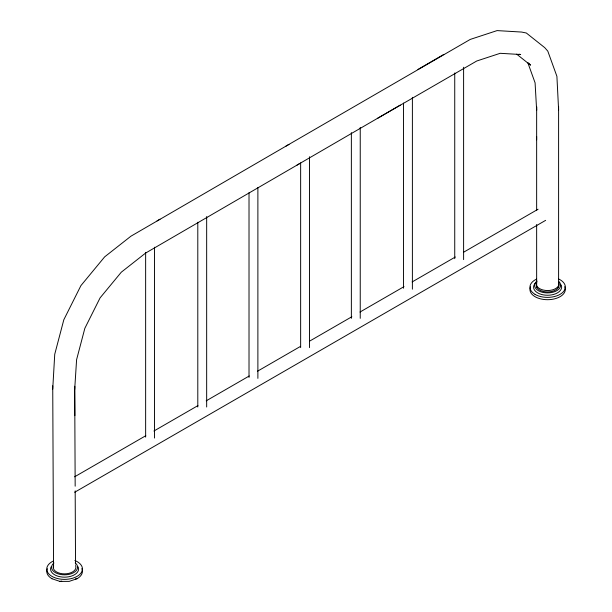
<?xml version="1.0" encoding="UTF-8"?>
<svg xmlns="http://www.w3.org/2000/svg" width="612" height="612" viewBox="0 0 612 612"><rect width="100%" height="100%" fill="white"/><g stroke="black" fill="none" stroke-linecap="round" stroke-linejoin="round"><path stroke-width="0.92" d="M536.648 139.811L536.648 106.779L536.648 110.282L535.087 82.834L527.766 62.554M52.731 389.087L54.736 354.272L63.816 319.762L80.922 285.605L104.652 256.864L130.93 236.194L288.971 144.394M74.832 415.655L74.687 389.538L76.592 359.688L84.839 328.323L100.085 297.876L121.291 272.195L145.602 253.077L299.979 163.396M286.034 146.084L470.253 39.413L497.089 30.6L521.6 32.053L526.312 33.002L544.734 47.644L547.801 51.14L556.905 76.332L558.603 109.885M417.942 69.454L443.784 54.43M297.05 165.087L400.233 105.134M377.352 118.445L476.748 61.001L500.195 53.305L520.651 54.514L519.083 54.2M157.062 220.886L159.992 219.195M74.595 476.817L145.778 435.721M153.91 431.024L197.921 405.618M206.198 400.837L249.237 375.99M257.377 371.293L300.553 346.361M309.519 341.182L351.869 316.733M360.009 312.036L404.019 286.63M412.151 281.933L455.336 257.002M463.468 252.305L538.101 209.212M74.679 492.255L545.636 220.351M81.832 568.617A17.847 10.358 -0.3 0 1 77.196 578.654L69.187 581.369L59.922 581.4L51.913 578.73M59.922 581.4L61.743 581.109M75.375 578.944L77.196 578.654M516.673 54.147L530.52 65.163L528.676 63.067M75.169 486.196L74.687 386.264L74.687 389.538M75.184 490.839L75.536 564.149M52.731 385.812L53.573 567.63M558.603 106.381L558.603 287.655M536.648 136.415L536.648 210.536M536.648 224.489L536.648 287.655M463.605 67.244L463.605 259.61M454.739 72.958L454.739 258.662M412.389 97.346L412.389 289.185M403.522 103.061L403.522 288.229M360.238 127.457L360.238 318.339M351.365 132.636L351.365 318.339M309.511 156.741L309.511 347.624M300.645 162.869L300.645 347.624M257.882 187.501L257.882 378.384M249.015 192.681L249.015 377.436M206.665 216.541L206.665 407.003M197.798 222.248L197.798 407.003M154.515 247.179L154.515 438.062M145.641 252.358L145.641 437.113M558.58 282.216A11.345 6.587 -0.3 0 1 547.625 290.539A11.345 6.587 -0.3 0 1 536.67 282.285M558.58 283.608A11.345 6.587 -0.3 0 1 547.625 291.932A11.345 6.587 -0.3 0 1 536.67 283.677M558.894 281.528A13.02 7.558 -0.3 0 1 555.696 291.251A13.02 7.558 -0.3 0 1 538.675 290.868A13.02 7.558 -0.3 0 1 536.984 281.03M561.173 284.932A14.022 8.14 -0.3 0 1 557.532 292.819A14.022 8.14 -0.3 0 1 537.665 292.888A14.022 8.14 -0.3 0 1 536.923 281.864M535.064 294.403A17.694 10.266 -0.3 0 0 560.125 294.318A17.694 10.266 -0.3 0 0 558.664 279.018M535.148 294.403A17.694 10.266 -0.3 0 1 536.617 279.087M564.723 286.707A17.694 10.266 -0.3 0 1 547.641 299.696A17.694 10.266 -0.3 0 1 530.55 286.814M75.536 565.534A11.345 6.587 -0.3 0 1 64.581 573.865A11.345 6.587 -0.3 0 1 53.627 565.603M75.23 562.887A13.02 7.558 -0.3 0 1 73.249 572.893A13.02 7.558 -0.3 0 1 55.921 572.947A13.02 7.558 -0.3 0 1 53.94 562.956M78.129 566.865A14.022 8.14 -0.3 0 1 64.589 577.162A14.022 8.14 -0.3 0 1 51.041 566.949M74.878 560.516A17.847 10.358 -0.3 0 1 78.145 575.716A17.847 10.358 -0.3 0 1 51.752 576.252A17.847 10.358 -0.3 0 1 53.474 560.952M51.997 578.73A17.847 10.358 -0.3 0 1 47.361 568.724"/></g></svg>
